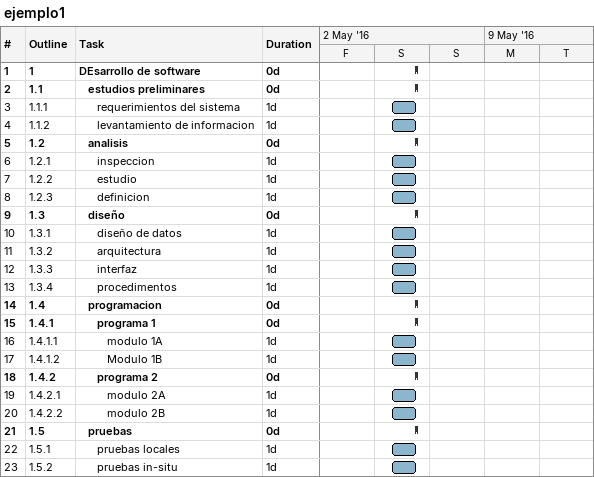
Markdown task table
ejemplo1

| ID | WBS | Task | Duration | Start | Finish |
|---|---|---|---|---|---|
| 1 | 1 | **DEsarrollo de software** | 0d | 2016-05-07 | 2016-05-07 |
| 2 | 1.1 | **estudios preliminares** | 0d | 2016-05-07 | 2016-05-07 |
| 3 | 1.1.1 | requerimientos del sistema | 1d | 2016-05-07 | 2016-05-07 |
| 4 | 1.1.2 | levantamiento de informacion | 1d | 2016-05-07 | 2016-05-07 |
| 5 | 1.2 | **analisis** | 0d | 2016-05-07 | 2016-05-07 |
| 6 | 1.2.1 | inspeccion | 1d | 2016-05-07 | 2016-05-07 |
| 7 | 1.2.2 | estudio | 1d | 2016-05-07 | 2016-05-07 |
| 8 | 1.2.3 | definicion | 1d | 2016-05-07 | 2016-05-07 |
| 9 | 1.3 | **diseño** | 0d | 2016-05-07 | 2016-05-07 |
| 10 | 1.3.1 | diseño de datos | 1d | 2016-05-07 | 2016-05-07 |
| 11 | 1.3.2 | arquitectura | 1d | 2016-05-07 | 2016-05-07 |
| 12 | 1.3.3 | interfaz | 1d | 2016-05-07 | 2016-05-07 |
| 13 | 1.3.4 | procedimentos | 1d | 2016-05-07 | 2016-05-07 |
| 14 | 1.4 | **programacion** | 0d | 2016-05-07 | 2016-05-07 |
| 15 | 1.4.1 | **programa 1** | 0d | 2016-05-07 | 2016-05-07 |
| 16 | 1.4.1.1 | modulo 1A | 1d | 2016-05-07 | 2016-05-07 |
| 17 | 1.4.1.2 | Modulo 1B | 1d | 2016-05-07 | 2016-05-07 |
| 18 | 1.4.2 | **programa 2** | 0d | 2016-05-07 | 2016-05-07 |
| 19 | 1.4.2.1 | modulo 2A | 1d | 2016-05-07 | 2016-05-07 |
| 20 | 1.4.2.2 | modulo 2B | 1d | 2016-05-07 | 2016-05-07 |
| 21 | 1.5 | **pruebas** | 0d | 2016-05-07 | 2016-05-07 |
| 22 | 1.5.1 | pruebas locales | 1d | 2016-05-07 | 2016-05-07 |
| 23 | 1.5.2 | pruebas in-situ | 1d | 2016-05-07 | 2016-05-07 |
